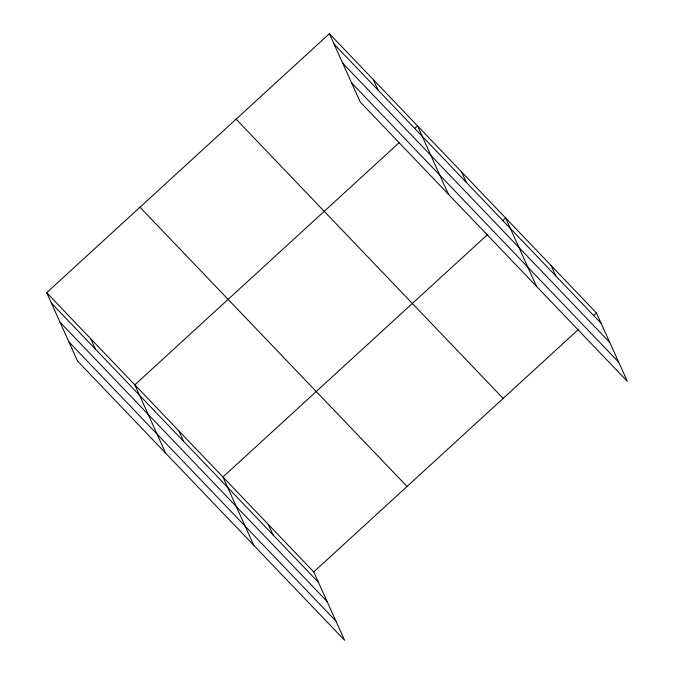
<?xml version="1.0" encoding="UTF-8"?>
<svg xmlns="http://www.w3.org/2000/svg" width="674" height="674" viewBox="0 0 674 674"><rect width="100%" height="100%" fill="white"/><g stroke="black" fill="none" stroke-linecap="round" stroke-linejoin="round"><path stroke-width="1.01" d="M46.683 292.693L313.747 571.94L344.616 640.3L77.552 361.053L46.683 292.693L329.384 33.7L596.448 312.947L627.317 381.307L360.253 102.06L329.384 33.7M399.008 142.804L134.817 384.846L165.686 453.206M414.434 128.675L417.518 125.853L448.379 194.213M487.909 234.249L222.951 476.99L253.812 545.359M502.56 220.828L505.643 217.997L536.512 286.366M313.747 571.94L578.713 329.19M593.364 315.769L596.448 312.947M334.077 44.088L601.141 323.335M342.712 63.221L609.776 342.468M351.609 82.936L618.673 362.174M236.094 119.172L503.158 398.41M139.973 207.221L407.037 486.468M51.376 303.081L318.44 582.328M60.02 322.214L327.075 601.461M68.916 341.929L335.981 621.167M551.046 265.472L555.738 275.868M461.58 171.929L466.273 182.317M373.447 79.776L378.139 90.164M268.345 524.465L273.037 534.861M178.88 430.922L183.572 441.31M90.754 338.769L95.447 349.157"/></g></svg>
